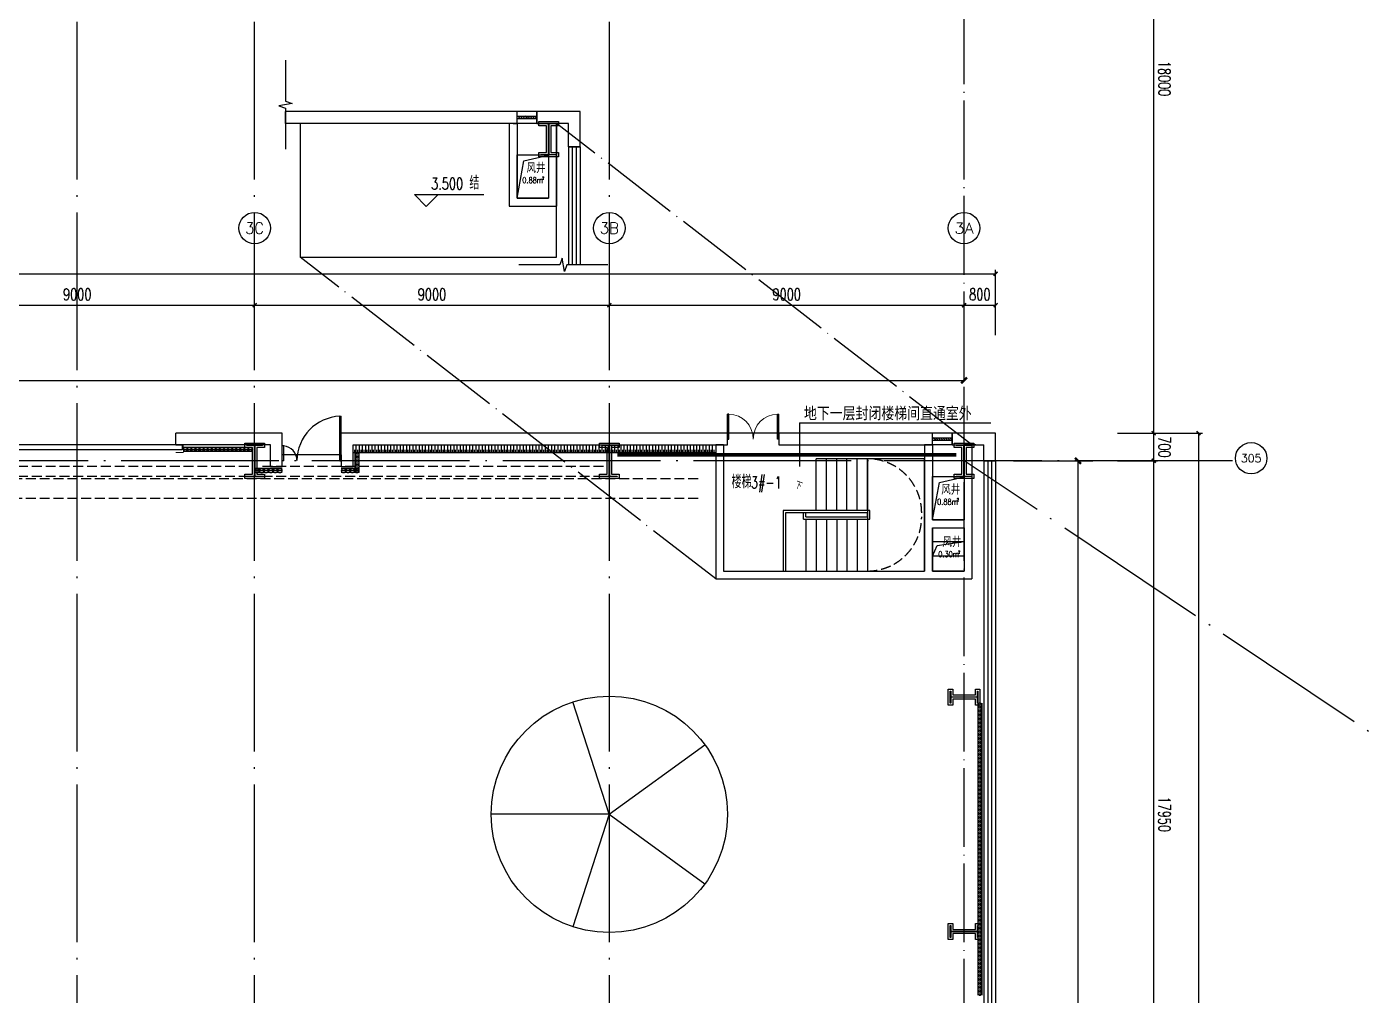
# Model space of a CAD drawing. Extents: x -555607 to 460190, y 498714 to 1664455.
# Drawn here: x -152634 to -118651, y 607152 to 631736 of the extents above; entities that cross this region are included whole.
import ezdxf
from ezdxf.enums import TextEntityAlignment as Align

# ---------------------------------------------------------------- set-up
doc = ezdxf.new("R2010")
doc.units = 0
doc.header["$LTSCALE"] = 1000
doc.header["$MEASUREMENT"] = 0
for name, pattern in [('10平面$0$DASH', [0.35, 0.25, -0.1]), ('CENTER', [2, 1.25, -0.25, 0.25, -0.25]), ('DASH', [0.35, 0.25, -0.1]), ('DOTE', [2.42, 2, -0.2, 0.02, -0.2])]:
    doc.linetypes.add(name, pattern=pattern)
doc.layers.get('Defpoints').update_dxf_attribs({"color": 210})
for name, color, linetype in [('10平面$0$WINDOW', 8, 'Continuous'), ('99平面图例外参$0$A-HATCH-2', 251, 'Continuous'), ('A-AXIS-D', 1, 'Continuous'), ('A-AXIS-DOTE', 14, 'DOTE'), ('A-AXIS-SYMB', 3, 'Continuous'), ('A-HATCH-2', 251, 'Continuous'), ('A-HRAIL', 250, 'Continuous'), ('A-LIN-V', 9, 'Continuous'), ('A-SFCE', 30, 'Continuous'), ('A-STAIR', 150, 'Continuous'), ('A-TEXT', 61, 'Continuous'), ('A-WINDOW', 8, 'Continuous'), ('A-防火门窗', 8, 'Continuous'), ('AS-COLN', 6, 'Continuous'), ('AS-WALL', 40, 'Continuous'), ('AS-结构边线层', 200, 'Continuous'), ('CURTWALL', 4, 'Continuous'), ('TH_DIM', 3, 'Continuous'), ('建-标高', 3, 'Continuous'), ('建-窗', 8, 'Continuous'), ('建-箭头', 3, 'Continuous'), ('暖通', 7, 'Continuous')]:
    doc.layers.add(name, color=color, linetype=linetype)
doc.layers.add('柱间支撑', color=6, linetype='CENTER', lineweight=0)
doc.styles.add('-黑体', font='simhei.ttf', dxfattribs={"width": 0.8})
doc.styles.add('_TCH_AXIS', font='COMPLEX', dxfattribs={"bigfont": 'GBCBIG'})
doc.styles.add('_TCH_DIM_T3', font='SIMPLEX', dxfattribs={"width": 0.705882, "bigfont": 'GBCBIG'})
doc.styles.add('A-AREA', font='SIMPLEX', dxfattribs={"bigfont": 'GBCBIG'})
doc.styles.add('A-DIM_T3', font='SIMPLEX', dxfattribs={"width": 0.705882, "bigfont": 'GBCBIG'})
doc.styles.add('A-STANDARD', font='SIMPLEX', dxfattribs={"bigfont": 'GBCBIG'})
doc.styles.add('图框宋体', font='', dxfattribs={"width": 0.75})
doc.styles.get('图框宋体').set_extended_font_data('SimSun')
doc.dimstyles.new('_TCH_ARCH&&100', dxfattribs={"dimtxt": 297.5, "dimasz": 100, "dimexe": 100, "dimexo": 100, "dimgap": 126.25, "dimtad": 1, "dimdec": 0, "dimzin": 0, "dimdsep": 46, "dimtxsty": '_TCH_DIM_T3', "dimblk": 'ARCHTICK', "dimcen": 0.09, "dimclrt": 7, "dimazin": 2, "dimtfac": 1, "dimtdec": 0, "dimtix": 1, "dimtmove": 2, "dimatfit": 3, "dimfxl": 100, "dimtolj": 1, "dimtzin": 0, "dimarcsym": 0})
doc.dimstyles.new('_TCH_ARCH&&150', dxfattribs={"dimtxt": 446.25, "dimasz": 150, "dimexe": 375, "dimexo": 450, "dimgap": 150, "dimtad": 1, "dimdec": 0, "dimzin": 0, "dimdsep": 46, "dimtxsty": '_TCH_DIM_T3', "dimblk": 'ARCHTICK', "dimcen": 0.09, "dimclrt": 7, "dimazin": 2, "dimtfac": 1, "dimtdec": 0, "dimtix": 1, "dimtmove": 2, "dimatfit": 3, "dimfxl": 1, "dimtolj": 1, "dimtzin": 0, "dimarcsym": 0})
doc.dimstyles.new('A-DIM&&100', dxfattribs={"dimtxt": 297.5, "dimasz": 100, "dimexe": 100, "dimexo": 100, "dimgap": 126.25, "dimtad": 1, "dimdec": 0, "dimzin": 0, "dimdsep": 46, "dimtxsty": 'A-DIM_T3', "dimblk": 'ARCHTICK', "dimcen": 0.09, "dimclrt": 7, "dimazin": 2, "dimtfac": 1, "dimtdec": 0, "dimtix": 1, "dimtmove": 2, "dimatfit": 3, "dimfxl": 1, "dimtolj": 1, "dimtzin": 0, "dimarcsym": 0})

# ---------------------------------------------------------------- blocks, each defined once
blk = doc.blocks.new('w4324324')
at = {"layer": 'A-HATCH-2', "color": 250}
for q in [(-1694760, 686605), (-1697614, 684532), (-1691907, 684532), (-1696524, 681178), (-1692997, 681178)]:
    blk.add_line((-1694760, 683605), q, dxfattribs=at)
blk.add_circle((-1694760, 683605), 3000, dxfattribs=at)
blk = doc.blocks.new('342343')
at = {"layer": 'A-LIN-V'}
blk.add_blockref('w4324324', (1084560, -62444), dxfattribs=at)
blk = doc.blocks.new('w42343243')
at = {"layer": 'A-HATCH-2'}
blk.add_lwpolyline([(-165104, 621070), (-164604, 621070), (-164604, 620958), (-164800, 620958), (-164800, 620282), (-164604, 620282), (-164604, 620170), (-165104, 620170), (-165104, 620282), (-164908, 620282), (-164908, 620958), (-165104, 620958)], close=True, dxfattribs=at)
at = {"layer": 'AS-COLN', "color": 3}
blk.add_lwpolyline([(-165054, 621020), (-164654, 621020), (-164654, 621008), (-164850, 621008), (-164850, 620232), (-164654, 620232), (-164654, 620220), (-165054, 620220), (-165054, 620232), (-164858, 620232), (-164858, 621008), (-165054, 621008)], close=True, dxfattribs=at)
blk = doc.blocks.new('23124232432')
at = {"layer": '柱间支撑', "color": 250, "const_width": 100}
blk.add_lwpolyline([(-129054, 620870), (-137654, 620870)], dxfattribs=at)
blk = doc.blocks.new('324324')
at = {"layer": 'A-STAIR', "color": 8}
for p, q in [((-28320, -15058), (-28320, -13743)), ((-28060, -15058), (-28060, -13743)), ((-27800, -15058), (-27800, -13743)), ((-27540, -15058), (-27540, -13743)), ((-27280, -15058), (-27280, -13743)), ((-27020, -15058), (-27020, -13743)), ((-25570, -13743), (-27020, -13743)), ((-27020, -13743), (-27020, -16593)), ((-25570, -16593), (-25570, -13743)), ((-26960, -15058), (-29160, -15058)), ((-29160, -15058), (-29160, -16593)), ((-27020, -15118), (-29100, -15118)), ((-29100, -15118), (-29100, -16593)), ((-28640, -15278), (-28640, -15118)), ((-28640, -15278), (-26960, -15278)), ((-27020, -15118), (-28580, -15118)), ((-28580, -15218), (-28580, -15118)), ((-28580, -15218), (-27020, -15218)), ((-28580, -15218), (-27020, -15218)), ((-28580, -15278), (-28580, -16593)), ((-28320, -15278), (-28320, -16593)), ((-28060, -15278), (-28060, -16593)), ((-27800, -15278), (-27800, -16593)), ((-27540, -15278), (-27540, -16593)), ((-27280, -15278), (-27280, -16593)), ((-27020, -15218), (-27020, -15118)), ((-27020, -15278), (-27020, -16593)), ((-26960, -15278), (-26960, -15058)), ((-27020, -16593), (-25570, -16593))]:
    blk.add_line(p, q, dxfattribs=at)
at = {"layer": 'A-WINDOW', "color": 8, "linetype": 'DASH'}
for points in [[(-27020, -13743, -0.414214), (-25645, -15118)], [(-27020, -16593, 0.414214), (-25645, -15218)]]:
    blk.add_lwpolyline(points, format="xyb", dxfattribs=at)
blk = doc.blocks.new('nt66')
at = {"layer": 'A-HATCH-2'}
blk.add_lwpolyline([(-195840, 766870), (-195440, 766870), (-195440, 766758), (-195586, 766758), (-195586, 766182), (-195440, 766182), (-195440, 766070), (-195840, 766070), (-195840, 766182), (-195694, 766182), (-195694, 766758), (-195840, 766758)], close=True, dxfattribs=at)
at = {"layer": 'AS-COLN'}
blk.add_lwpolyline([(-195790, 766820), (-195490, 766820), (-195490, 766808), (-195636, 766808), (-195636, 766132), (-195490, 766132), (-195490, 766120), (-195790, 766120), (-195790, 766132), (-195644, 766132), (-195644, 766808), (-195790, 766808)], close=True, dxfattribs=at)
blk = doc.blocks.new('_ArchTick')
at = {"color": 0, "linetype": 'ByBlock', "const_width": 0.4}
blk.add_lwpolyline([(-0.5, -0.5), (0.5, 0.5)], dxfattribs=at)
blk = doc.blocks.new('*D104')
at = {"layer": 'A-AXIS-D', "color": 0, "lineweight": -2, "transparency": 16777216}
for p, q in [((-313754, 624010), (-313754, 625568)), ((-313754, 625468), (-128054, 625468)), ((-128054, 624010), (-128054, 625568))]:
    blk.add_line(p, q, dxfattribs=at)
at = {"layer": 'Defpoints', "color": 0, "transparency": 16777216}
for p in [(-128054, 625468), (-313754, 623910), (-128054, 623910)]:
    blk.add_point(p, dxfattribs=at)
at = {"layer": 'A-AXIS-D', "color": 0, "lineweight": -2, "transparency": 16777216, "xscale": 100, "yscale": 100, "zscale": 100, "rotation": 180}
blk.add_blockref('_ArchTick', (-313754, 625468), dxfattribs=at)
at = {"layer": 'A-AXIS-D', "color": 0, "lineweight": -2, "transparency": 16777216, "xscale": 100, "yscale": 100, "zscale": 100}
blk.add_blockref('_ArchTick', (-128054, 625468), dxfattribs=at)
at = {"layer": 'A-AXIS-D', "color": 7, "transparency": 16777216, "insert": (-220904, 625743), "char_height": 297.5, "attachment_point": 5, "style": '_TCH_DIM_T3'}
blk.add_mtext('\\A1;185700', dxfattribs=at)
blk = doc.blocks.new('*D124')
at = {"layer": 'A-AXIS-D', "color": 0, "lineweight": -2, "transparency": 16777216}
for p, q in [((-155854, 623910), (-155854, 624768)), ((-155854, 624668), (-146854, 624668)), ((-146854, 623910), (-146854, 624768))]:
    blk.add_line(p, q, dxfattribs=at)
at = {"layer": 'Defpoints', "color": 0, "transparency": 16777216}
for p in [(-146854, 624668), (-155854, 623810), (-146854, 623810)]:
    blk.add_point(p, dxfattribs=at)
at = {"layer": 'A-AXIS-D', "color": 0, "lineweight": -2, "transparency": 16777216, "xscale": 100, "yscale": 100, "zscale": 100, "rotation": 180}
blk.add_blockref('_ArchTick', (-155854, 624668), dxfattribs=at)
at = {"layer": 'A-AXIS-D', "color": 0, "lineweight": -2, "transparency": 16777216, "xscale": 100, "yscale": 100, "zscale": 100}
blk.add_blockref('_ArchTick', (-146854, 624668), dxfattribs=at)
at = {"layer": 'A-AXIS-D', "color": 7, "transparency": 16777216, "insert": (-151354, 624943), "char_height": 297.5, "attachment_point": 5, "style": '_TCH_DIM_T3'}
blk.add_mtext('\\A1;9000', dxfattribs=at)
blk = doc.blocks.new('*D125')
at = {"layer": 'A-AXIS-D', "color": 0, "lineweight": -2, "transparency": 16777216}
for p, q in [((-146854, 623910), (-146854, 624768)), ((-146854, 624668), (-137854, 624668)), ((-137854, 623910), (-137854, 624768))]:
    blk.add_line(p, q, dxfattribs=at)
at = {"layer": 'Defpoints', "color": 0, "transparency": 16777216}
for p in [(-137854, 624668), (-146854, 623810), (-137854, 623810)]:
    blk.add_point(p, dxfattribs=at)
at = {"layer": 'A-AXIS-D', "color": 0, "lineweight": -2, "transparency": 16777216, "xscale": 100, "yscale": 100, "zscale": 100, "rotation": 180}
blk.add_blockref('_ArchTick', (-146854, 624668), dxfattribs=at)
at = {"layer": 'A-AXIS-D', "color": 0, "lineweight": -2, "transparency": 16777216, "xscale": 100, "yscale": 100, "zscale": 100}
blk.add_blockref('_ArchTick', (-137854, 624668), dxfattribs=at)
at = {"layer": 'A-AXIS-D', "color": 7, "transparency": 16777216, "insert": (-142354, 624943), "char_height": 297.5, "attachment_point": 5, "style": '_TCH_DIM_T3'}
blk.add_mtext('\\A1;9000', dxfattribs=at)
blk = doc.blocks.new('*D126')
at = {"layer": 'A-AXIS-D', "color": 0, "lineweight": -2, "transparency": 16777216}
for p, q in [((-137854, 623910), (-137854, 624768)), ((-137854, 624668), (-128854, 624668)), ((-128854, 623910), (-128854, 624768))]:
    blk.add_line(p, q, dxfattribs=at)
at = {"layer": 'Defpoints', "color": 0, "transparency": 16777216}
for p in [(-128854, 624668), (-137854, 623810), (-128854, 623810)]:
    blk.add_point(p, dxfattribs=at)
at = {"layer": 'A-AXIS-D', "color": 0, "lineweight": -2, "transparency": 16777216, "xscale": 100, "yscale": 100, "zscale": 100, "rotation": 180}
blk.add_blockref('_ArchTick', (-137854, 624668), dxfattribs=at)
at = {"layer": 'A-AXIS-D', "color": 0, "lineweight": -2, "transparency": 16777216, "xscale": 100, "yscale": 100, "zscale": 100}
blk.add_blockref('_ArchTick', (-128854, 624668), dxfattribs=at)
at = {"layer": 'A-AXIS-D', "color": 7, "transparency": 16777216, "insert": (-133354, 624943), "char_height": 297.5, "attachment_point": 5, "style": '_TCH_DIM_T3'}
blk.add_mtext('\\A1;9000', dxfattribs=at)
blk = doc.blocks.new('*D127')
at = {"layer": 'A-AXIS-D', "color": 0, "lineweight": -2, "transparency": 16777216}
for p, q in [((-128854, 623910), (-128854, 624768)), ((-128854, 624668), (-128054, 624668)), ((-128054, 623910), (-128054, 624768))]:
    blk.add_line(p, q, dxfattribs=at)
at = {"layer": 'Defpoints', "color": 0, "transparency": 16777216}
for p in [(-128054, 624668), (-128854, 623810), (-128054, 623810)]:
    blk.add_point(p, dxfattribs=at)
at = {"layer": 'A-AXIS-D', "color": 0, "lineweight": -2, "transparency": 16777216, "xscale": 100, "yscale": 100, "zscale": 100, "rotation": 180}
blk.add_blockref('_ArchTick', (-128854, 624668), dxfattribs=at)
at = {"layer": 'A-AXIS-D', "color": 0, "lineweight": -2, "transparency": 16777216, "xscale": 100, "yscale": 100, "zscale": 100}
blk.add_blockref('_ArchTick', (-128054, 624668), dxfattribs=at)
at = {"layer": 'A-AXIS-D', "color": 7, "transparency": 16777216, "insert": (-128454, 624943), "char_height": 297.5, "attachment_point": 5, "style": '_TCH_DIM_T3'}
blk.add_mtext('\\A1;800', dxfattribs=at)
blk = doc.blocks.new('*D131')
at = {"layer": 'A-AXIS-D', "color": 0, "lineweight": -2, "transparency": 16777216}
for p, q in [((-124700, 621420), (-122805, 621420)), ((-122905, 621420), (-122905, 548220)), ((-124700, 548220), (-122805, 548220))]:
    blk.add_line(p, q, dxfattribs=at)
at = {"layer": 'Defpoints', "color": 0, "transparency": 16777216}
for p in [(-124800, 621420), (-124800, 548220), (-122905, 548220)]:
    blk.add_point(p, dxfattribs=at)
at = {"layer": 'A-AXIS-D', "color": 0, "lineweight": -2, "transparency": 16777216, "xscale": 100, "yscale": 100, "zscale": 100}
for p, rotation in [((-122905, 621420), 90), ((-122905, 548220), 270)]:
    blk.add_blockref('_ArchTick', p, dxfattribs=dict(at, rotation=rotation))
at = {"layer": 'A-AXIS-D', "color": 7, "transparency": 16777216, "insert": (-122630, 584820), "char_height": 297.5, "attachment_point": 5, "rotation": 270, "style": '_TCH_DIM_T3'}
blk.add_mtext('\\A1;73200', dxfattribs=at)
blk = doc.blocks.new('*D222')
at = {"layer": 'A-AXIS-D', "color": 0, "lineweight": -2, "transparency": 16777216}
for p, q in [((-124960, 639420), (-123944, 639420)), ((-124044, 639420), (-124044, 621420)), ((-124960, 621420), (-123944, 621420))]:
    blk.add_line(p, q, dxfattribs=at)
at = {"layer": 'Defpoints', "color": 0, "transparency": 16777216}
for p in [(-125060, 639420), (-125060, 621420), (-124044, 621420)]:
    blk.add_point(p, dxfattribs=at)
at = {"layer": 'A-AXIS-D', "color": 0, "lineweight": -2, "transparency": 16777216, "xscale": 100, "yscale": 100, "zscale": 100}
for p, rotation in [((-124044, 639420), 90), ((-124044, 621420), 270)]:
    blk.add_blockref('_ArchTick', p, dxfattribs=dict(at, rotation=rotation))
at = {"layer": 'A-AXIS-D', "color": 7, "transparency": 16777216, "insert": (-123769, 630420), "char_height": 297.5, "attachment_point": 5, "rotation": 270, "style": 'A-DIM_T3'}
blk.add_mtext('\\A1;18000', dxfattribs=at)
blk = doc.blocks.new('*D223')
at = {"layer": 'A-AXIS-D', "color": 0, "lineweight": -2, "transparency": 16777216}
for p, q in [((-124960, 621420), (-123944, 621420)), ((-124044, 621420), (-124044, 620720)), ((-124960, 620720), (-123944, 620720))]:
    blk.add_line(p, q, dxfattribs=at)
at = {"layer": 'Defpoints', "color": 0, "transparency": 16777216}
for p in [(-125060, 621420), (-125060, 620720), (-124044, 620720)]:
    blk.add_point(p, dxfattribs=at)
at = {"layer": 'A-AXIS-D', "color": 0, "lineweight": -2, "transparency": 16777216, "xscale": 100, "yscale": 100, "zscale": 100}
for p, rotation in [((-124044, 621420), 90), ((-124044, 620720), 270)]:
    blk.add_blockref('_ArchTick', p, dxfattribs=dict(at, rotation=rotation))
at = {"layer": 'A-AXIS-D', "color": 7, "transparency": 16777216, "insert": (-123769, 621070), "char_height": 297.5, "attachment_point": 5, "rotation": 270, "style": 'A-DIM_T3'}
blk.add_mtext('\\A1;700', dxfattribs=at)
blk = doc.blocks.new('*D224')
at = {"layer": 'A-AXIS-D', "color": 0, "lineweight": -2, "transparency": 16777216}
for p, q in [((-124960, 620720), (-123944, 620720)), ((-124044, 620720), (-124044, 602770)), ((-124960, 602770), (-123944, 602770))]:
    blk.add_line(p, q, dxfattribs=at)
at = {"layer": 'Defpoints', "color": 0, "transparency": 16777216}
for p in [(-125060, 620720), (-125060, 602770), (-124044, 602770)]:
    blk.add_point(p, dxfattribs=at)
at = {"layer": 'A-AXIS-D', "color": 0, "lineweight": -2, "transparency": 16777216, "xscale": 100, "yscale": 100, "zscale": 100}
for p, rotation in [((-124044, 620720), 90), ((-124044, 602770), 270)]:
    blk.add_blockref('_ArchTick', p, dxfattribs=dict(at, rotation=rotation))
at = {"layer": 'A-AXIS-D', "color": 7, "transparency": 16777216, "insert": (-123769, 611745), "char_height": 297.5, "attachment_point": 5, "rotation": 270, "style": 'A-DIM_T3'}
blk.add_mtext('\\A1;17950', dxfattribs=at)
blk = doc.blocks.new('$DorLib2D$00000002')
for p, q in [((-0.5, 0), (-0.5, 0.4875)), ((-0.475, 0.4875), (-0.5, 0.4875)), ((-0.475, 0), (-0.475, 0.4875)), ((0.475, 0), (0.475, 0.4875)), ((0.475, 0.4875), (0.5, 0.4875)), ((0.5, 0), (0.5, 0.4875)), ((-0.5, 0), (-0.475, 0)), ((0.5, 0), (0.475, 0))]:
    blk.add_line(p, q)
at = {"lineweight": 13}
for centre, start, end in [((-0.4875, 0), 0, 88.53072), ((0.4875, 0), 91.46928, 180)]:
    blk.add_arc(centre, 0.4875, start, end, dxfattribs=at)
blk = doc.blocks.new('*U52')
at = {"color": 0}
for p, q in [((-250, 150), (250, 150)), ((250, 30), (-250, 30)), ((-250, -30), (-190, 30)), ((-190, -30), (-130, 30)), ((-130, -30), (-70, 30)), ((-70, -30), (-10, 30)), ((-10, -30), (50, 30)), ((50, -30), (110, 30)), ((110, -30), (170, 30)), ((170, -30), (230, 30)), ((250, -30), (-250, -30)), ((-250, -150), (250, -150))]:
    blk.add_line(p, q, dxfattribs=at)
for points in [[(-250, -150), (-250, 150)], [(250, -150), (250, 150)]]:
    blk.add_lwpolyline(points, dxfattribs=at)
blk = doc.blocks.new('*U51')
at = {"color": 0, "xscale": 0.001999999996058992, "yscale": 0.003333333333333334, "zscale": 0.001999999996058992}
blk.add_blockref('*U52', (0, 0), dxfattribs=at)
blk = doc.blocks.new('10平面$0$$DorLib2D$00000126')
at = {"color": 0, "linetype": 'Continuous'}
for p, q in [((-0.532, 0.5), (-0.532, 0.9)), ((0.532, 0.9), (0.532, 0.5))]:
    blk.add_line(p, q, dxfattribs=at)
at = {"color": 0, "linetype": '10平面$0$DASH'}
for p, q in [((-0.532, 0.9), (0.532, 0.9)), ((-0.532, 0.5), (0.532, 0.5))]:
    blk.add_line(p, q, dxfattribs=at)
blk = doc.blocks.new('DOOR2DLIB$SYSLIB$00000123')
at = {"color": 0}
for p, q in [((0.475, -0.001), (0.475, 0.752)), ((0.475, 0.752), (0.5, 0.752)), ((0.5, -0.001), (0.5, 0.752)), ((-0.5, 0), (-0.5, 0.252)), ((-0.475, 0.252), (-0.5, 0.252)), ((-0.475, 0), (-0.475, 0.252)), ((-0.475, 0), (-0.5, 0)), ((0.475, -0.001), (0.5, -0.001))]:
    blk.add_line(p, q, dxfattribs=at)
for centre, radius, start, end in [((0.505, -0.002), 0.755, 92.2493, 179.7238), ((-0.501, 0.003), 0.251, 359.7899, 84.0974)]:
    blk.add_arc(centre, radius, start, end, dxfattribs=at)
blk = doc.blocks.new('3333')
at = {"layer": 'A-SFCE', "color": 250, "const_width": 20}
blk.add_lwpolyline([(-227064, 766320), (-227064, 766510), (-227244, 766510), (-227244, 766320)], dxfattribs=at)
blk = doc.blocks.new('99平面图例外参$0$$LinePat$圆环')
for points in [[(0, 150), (300, 150)], [(0, 0), (300, 0)], [(0, -150), (300, -150)]]:
    blk.add_lwpolyline(points)
at = {"color": 0}
blk.add_circle((150, 0), 150, dxfattribs=at)
blk = doc.blocks.new('99平面图例外参$0$$LinePat$填挖边坡')
at = {"color": 0}
for p, q in [((0, 0), (0, -1500)), ((300, 0), (300, -600))]:
    blk.add_line(p, q, dxfattribs=at)
at = {"layer": 'Defpoints', "color": 0}
blk.add_point((600, 0), dxfattribs=at)
blk = doc.blocks.new('*D618')
at = {"layer": 'Defpoints', "color": 0, "transparency": 16777216}
for p in [(-128054, 620720), (-125963, 620720), (-128054, 548920)]:
    blk.add_point(p, dxfattribs=at)
at = {"layer": 'TH_DIM', "color": 0, "lineweight": -2, "transparency": 16777216}
for p, q in [((-127604, 620720), (-125588, 620720)), ((-125963, 548920), (-125963, 620720)), ((-127604, 548920), (-125588, 548920))]:
    blk.add_line(p, q, dxfattribs=at)
at = {"layer": 'TH_DIM', "color": 0, "lineweight": -2, "transparency": 16777216, "xscale": 150, "yscale": 150, "zscale": 150}
for p, rotation in [((-125963, 620720), 90), ((-125963, 548920), 270)]:
    blk.add_blockref('_ArchTick', p, dxfattribs=dict(at, rotation=rotation))
at = {"layer": 'TH_DIM', "color": 7, "transparency": 16777216, "insert": (-126410, 584820), "char_height": 446.25, "attachment_point": 5, "rotation": 90, "style": '图框宋体'}
blk.add_mtext('\\A1;本侧301轴至305轴储烟仓以下开窗(门)面积共计:24平方', dxfattribs=at)
blk = doc.blocks.new('*D617')
at = {"layer": 'Defpoints', "color": 0, "transparency": 16777216}
for p in [(-128854, 622757), (-294854, 622280), (-128854, 622280)]:
    blk.add_point(p, dxfattribs=at)
at = {"layer": 'TH_DIM', "color": 0, "lineweight": -2, "transparency": 16777216}
for p, q in [((-294854, 622730), (-294854, 623132)), ((-128854, 622730), (-128854, 623132)), ((-294854, 622757), (-128854, 622757))]:
    blk.add_line(p, q, dxfattribs=at)
at = {"layer": 'TH_DIM', "color": 0, "lineweight": -2, "transparency": 16777216, "xscale": 150, "yscale": 150, "zscale": 150, "rotation": 180}
blk.add_blockref('_ArchTick', (-294854, 622757), dxfattribs=at)
at = {"layer": 'TH_DIM', "color": 0, "lineweight": -2, "transparency": 16777216, "xscale": 150, "yscale": 150, "zscale": 150}
blk.add_blockref('_ArchTick', (-128854, 622757), dxfattribs=at)
at = {"layer": 'TH_DIM', "color": 7, "transparency": 16777216, "insert": (-211854, 623205), "char_height": 446.25, "attachment_point": 5, "style": '图框宋体'}
blk.add_mtext('\\A1;本侧3V轴至3A轴储烟仓以下开窗(门)面积共计:40.76平方', dxfattribs=at)

msp = doc.modelspace()

# ---------------------------------------------------------------- linework, layer by layer
at = {"layer": '10平面$0$WINDOW'}
for p, q in [((-133554.2, 621419.9), (-134854.2, 621419.9)), ((-144654.2, 620869.9), (-146154.2, 620869.9))]:
    msp.add_line(p, q, dxfattribs=at)
at = {"layer": 'A-AXIS-D'}
for centre in [(-146854.2, 626624), (-137854.2, 626624), (-128854.2, 626624), (-121570.4, 620784.3)]:
    msp.add_circle(centre, 400, dxfattribs=at)
at = {"layer": 'A-AXIS-DOTE', "color": 250}
for p, q in [((-128854.2, 540740), (-128854.2, 841482.3)), ((-128654.2, 621120), (-139194.2, 629284.2)), ((-135154.2, 617720), (-145694.2, 625884.2))]:
    msp.add_line(p, q, dxfattribs=at)
at = {"layer": 'A-AXIS-DOTE', "color": 250, "ltscale": 2}
for p, q in [((-151354.2, 540740), (-151354.2, 637259.3)), ((-146854.2, 540740), (-146854.2, 637259.3)), ((-137854.2, 540740), (-137854.2, 637259.3)), ((-122040, 620720), (-318010, 620720)), ((-98854.2, 600620), (-128850.2, 620720))]:
    msp.add_line(p, q, dxfattribs=at)
at = {"layer": 'A-AXIS-SYMB'}
for points in [[(-146070, 630890), (-146070, 629850), (-145902, 629788.9), (-146238, 629729.6), (-146070, 629670), (-146070, 628630)], [(-137890, 625694.2), (-138930, 625694.2), (-138991.1, 625526.2), (-139050.4, 625862.2), (-139110, 625694.2), (-140150, 625694.2)]]:
    msp.add_lwpolyline(points, dxfattribs=at)
at = {"layer": 'A-HATCH-2', "color": 250, "linetype": 'DASH'}
for p, q in [((-294754.2, 620270), (-135554.2, 620270)), ((-294754.2, 619770), (-135554.2, 619770))]:
    msp.add_line(p, q, dxfattribs=at)
at = {"layer": 'A-LIN-V', "color": 250}
msp.add_line((-135154.2, 620919.9), (-144354.2, 620919.9), dxfattribs=at)
at = {"layer": 'A-SFCE', "color": 250, "linetype": 'DASH'}
for p, q in [((-147004.2, 620570), (-164704.2, 620570)), ((-138004.2, 620570), (-146704.2, 620570)), ((-147004.2, 620320), (-164704.2, 620320)), ((-138004.2, 620320), (-146704.2, 620320))]:
    msp.add_line(p, q, dxfattribs=at)
at = {"layer": 'A-SFCE', "color": 250}
msp.add_lwpolyline([(-145694.2, 625884.2), (-139194.2, 625884.2), (-139194.2, 629284.2), (-145694.2, 629284.2)], close=True, dxfattribs=at)
at = {"layer": 'A-STAIR', "color": 8}
msp.add_line((-131304.2, 620770), (-132604.2, 620770), dxfattribs=at)
at = {"layer": 'AS-WALL'}
for p, q in [((-140294.2, 629584.2), (-146070, 629584.2)), ((-146070, 629284.2), (-146070, 629584.2)), ((-140194.2, 629584.2), (-140294.2, 629584.2)), ((-140194.2, 629284.2), (-140194.2, 629584.2)), ((-139294.2, 629584.2), (-139694.2, 629584.2)), ((-139694.2, 629584.2), (-139694.2, 629284.2)), ((-138594.2, 629584.2), (-139294.2, 629584.2)), ((-138594.2, 628684.2), (-138594.2, 629584.2)), ((-140294.2, 629284.2), (-146070, 629284.2)), ((-140394.2, 629284.2), (-140394.2, 627184.2)), ((-140294.2, 629284.2), (-140194.2, 629284.2)), ((-140194.2, 629284.2), (-140194.2, 627384.2)), ((-139694.2, 629284.2), (-139294.2, 629284.2)), ((-139394.2, 629284.2), (-139394.2, 627384.2)), ((-138894.2, 629284.2), (-139294.2, 629284.2)), ((-139194.2, 629284.2), (-139194.2, 627184.2)), ((-138894.2, 628684.2), (-138894.2, 629284.2)), ((-138894.2, 628684.2), (-138594.2, 628684.2)), ((-140194.2, 627384.2), (-139394.2, 627384.2)), ((-140394.2, 627184.2), (-139194.2, 627184.2)), ((-146154.2, 621419.9), (-148854.2, 621419.9)), ((-148854.2, 621119.9), (-148854.2, 621419.9)), ((-146154.2, 620869.9), (-146154.2, 621419.9)), ((-134854.2, 621419.9), (-144654.2, 621419.9)), ((-144654.2, 620869.9), (-144654.2, 621419.9)), ((-134854.2, 621119.9), (-134854.2, 621419.9)), ((-129654.2, 621419.9), (-133554.2, 621419.9)), ((-133554.2, 621419.9), (-133554.2, 621119.9)), ((-129654.2, 621119.9), (-129654.2, 621419.9)), ((-128054.2, 621419.9), (-129154.2, 621419.9)), ((-129154.2, 621419.9), (-129154.2, 621119.9)), ((-128054.2, 620720), (-128054.2, 621419.9)), ((-146454.2, 621119.9), (-148854.2, 621119.9)), ((-146454.2, 620569.9), (-146454.2, 621119.9)), ((-146154.2, 620569.9), (-146154.2, 620869.9)), ((-144654.2, 620869.9), (-144654.2, 620569.9)), ((-144354.2, 621119.9), (-134854.2, 621119.9)), ((-144354.2, 620569.9), (-144354.2, 621119.9)), ((-135154.2, 621120), (-135154.2, 617720)), ((-134954.2, 621120), (-135154.2, 621120)), ((-134954.2, 621120), (-134954.2, 617920)), ((-133554.2, 621119.9), (-129654.2, 621119.9)), ((-129854.2, 621120), (-129854.2, 619120)), ((-129654.2, 621120), (-129854.2, 621120)), ((-129654.2, 621120), (-129654.2, 619220)), ((-129154.2, 621119.9), (-128354.2, 621119.9)), ((-128854.2, 621120), (-128854.2, 619220)), ((-128654.2, 621120), (-128854.2, 621120)), ((-128754.2, 621119.9), (-128754.2, 621119.9)), ((-128554.2, 621119.9), (-128754.2, 621119.9)), ((-128554.2, 621119.9), (-128754.2, 621119.9)), ((-128654.2, 621120), (-128654.2, 619120)), ((-128554.2, 621119.9), (-128554.2, 621119.9)), ((-128354.2, 620720), (-128354.2, 621119.9)), ((-146454.2, 620569.9), (-146154.2, 620569.9)), ((-144654.2, 620569.9), (-144354.2, 620569.9)), ((-128354.2, 620720), (-128054.2, 620720)), ((-129654.2, 619220), (-128854.2, 619220)), ((-129854.2, 619120), (-129854.2, 617920)), ((-129654.2, 619020), (-128854.2, 619020)), ((-129654.2, 619020), (-129654.2, 617920)), ((-128854.2, 619020), (-128854.2, 617920)), ((-128654.2, 619120), (-128654.2, 617720)), ((-134954.2, 617920), (-129854.2, 617920)), ((-129654.2, 617920), (-128854.2, 617920)), ((-135154.2, 617720), (-129754.2, 617720)), ((-129754.2, 617720), (-128654.2, 617720))]:
    msp.add_line(p, q, dxfattribs=at)
at = {"layer": 'AS-结构边线层', "ltscale": 100}
for points in [[(-140194.2, 628484.2), (-139394.2, 628484.2), (-139394.2, 627384.2), (-140194.2, 627384.2)], [(-129654.2, 620320), (-128854.2, 620320), (-128854.2, 619220), (-129654.2, 619220)], [(-129654.2, 619020), (-128854.2, 619020), (-128854.2, 617920), (-129654.2, 617920)], [(-129654.2, 618670), (-128854.2, 618670), (-128854.2, 618300), (-129654.2, 618300)]]:
    msp.add_lwpolyline(points, close=True, dxfattribs=at)
for points in [[(-140194.2, 627384.2), (-140020, 628329.2), (-139394.2, 628479.2)], [(-129654.2, 619220), (-129480, 620165), (-128854.2, 620315)], [(-129654.2, 618300), (-129534.9, 618572.2), (-128854.2, 618670)]]:
    msp.add_lwpolyline(points, dxfattribs=at)
at = {"layer": 'CURTWALL', "color": 8}
for p, q in [((-138894.2, 628684.2), (-138894.2, 625694.2)), ((-138594.2, 628684.2), (-138894.2, 628684.2)), ((-138794.2, 628684.2), (-138794.2, 625694.2)), ((-138694.2, 628684.2), (-138694.2, 625694.2)), ((-138594.2, 628684.2), (-138594.2, 625694.2)), ((-138594.2, 625694.2), (-138894.2, 625694.2)), ((-128354.2, 620720), (-128354.2, 601540)), ((-128054.2, 620720), (-128354.2, 620720)), ((-128254.2, 620720), (-128254.2, 601540)), ((-128154.2, 620720), (-128154.2, 601540)), ((-128054.2, 620720), (-128054.2, 601540))]:
    msp.add_line(p, q, dxfattribs=at)
at = {"layer": '建-标高', "color": 8}
for p, q in [((-142500.6, 627174.2), (-142800.6, 627474.2)), ((-142800.6, 627474.2), (-141040.6, 627474.2)), ((-142500.6, 627174.2), (-142200.6, 627474.2))]:
    msp.add_line(p, q, dxfattribs=at)
at = {"layer": '建-箭头', "color": 8}
msp.add_lwpolyline([(-132994.2, 620082.5, 0, 0, 0), (-130884.7, 620082.5, 0, 0, 0), (-130884.7, 618607.5, 0, 0, 0), (-132584.2, 618607.5, 40, 0, 0), (-132734.2, 618607.5, 0, 0, 0)], format="xyseb", dxfattribs=at)
at = {"layer": '暖通', "color": 7}
for q in [(-128176.3, 621681.7), (-133032.9, 620571.7)]:
    msp.add_line((-133032.9, 621681.7), q, dxfattribs=at)

# ---------------------------------------------------------------- block references
at = {"color": 250, "rotation": 270}
for p in [(-895324, 419079.5), (-895324, 413130)]:
    msp.add_blockref('nt66', p, dxfattribs=at)
at = {"layer": '10平面$0$WINDOW', "zscale": 300}
for name, p, xscale, yscale, rotation in [('$DorLib2D$00000002', (-134204.2, 621269.9), 1300, -1300, 179.9999999936631), ('DOOR2DLIB$SYSLIB$00000123', (-145404.2, 620719.9), -1500, -1500, 179.9999999999555), ('10平面$0$$DorLib2D$00000126', (-151354.2, 621269.9), 5000, 300, 180)]:
    msp.add_blockref(name, p, dxfattribs=dict(at, xscale=xscale, yscale=yscale, rotation=rotation))
at = {"layer": '99平面图例外参$0$A-HATCH-2', "color": 250, "xscale": -0.13333333393269, "yscale": 0.1333333333333333, "zscale": 0.1333333333333333, "rotation": 180}
for p in [(-144354.2, 620919.9), (-144274.2, 620919.9), (-144194.2, 620919.9), (-144114.2, 620919.9), (-144034.2, 620919.9), (-143954.2, 620919.9), (-143874.2, 620919.9), (-143794.2, 620919.9), (-143714.2, 620919.9), (-143634.2, 620919.9), (-143554.2, 620919.9), (-143474.2, 620919.9), (-143394.2, 620919.9), (-143314.2, 620919.9), (-143234.2, 620919.9), (-143154.2, 620919.9), (-143074.2, 620919.9), (-142994.2, 620919.9), (-142914.2, 620919.9), (-142834.2, 620919.9), (-142754.2, 620919.9), (-142674.2, 620919.9), (-142594.2, 620919.9), (-142514.2, 620919.9), (-142434.2, 620919.9), (-142354.2, 620919.9), (-142274.2, 620919.9), (-142194.2, 620919.9), (-142114.2, 620919.9), (-142034.2, 620919.9), (-141954.2, 620919.9), (-141874.2, 620919.9), (-141794.2, 620919.9), (-141714.2, 620919.9), (-141634.2, 620919.9), (-141554.2, 620919.9), (-141474.2, 620919.9), (-141394.2, 620919.9), (-141314.2, 620919.9), (-141234.2, 620919.9), (-141154.2, 620919.9), (-141074.2, 620919.9), (-140994.2, 620919.9), (-140914.2, 620919.9), (-140834.2, 620919.9), (-140754.2, 620919.9), (-140674.2, 620919.9), (-140594.2, 620919.9), (-140514.2, 620919.9), (-140434.2, 620919.9), (-140354.2, 620919.9), (-140274.2, 620919.9), (-140194.2, 620919.9), (-140114.2, 620919.9), (-140034.2, 620919.9), (-139954.2, 620919.9), (-139874.2, 620919.9), (-139794.2, 620919.9), (-139714.2, 620919.9), (-139634.2, 620919.9), (-139554.2, 620919.9), (-139474.2, 620919.9), (-139394.2, 620919.9), (-139314.2, 620919.9), (-139234.2, 620919.9), (-139154.2, 620919.9), (-139074.2, 620919.9), (-138994.2, 620919.9), (-138914.2, 620919.9), (-138834.2, 620919.9), (-138754.2, 620919.9), (-138674.2, 620919.9), (-138594.2, 620919.9), (-138514.2, 620919.9), (-138434.2, 620919.9), (-138354.2, 620919.9), (-138274.2, 620919.9), (-138194.2, 620919.9), (-138114.2, 620919.9), (-138034.2, 620919.9), (-137954.2, 620919.9), (-137874.2, 620919.9), (-137794.2, 620919.9), (-137714.2, 620919.9), (-137634.2, 620919.9), (-137554.2, 620919.9), (-137474.2, 620919.9), (-137394.2, 620919.9), (-137314.2, 620919.9), (-137234.2, 620919.9), (-137154.2, 620919.9), (-137074.2, 620919.9), (-136994.2, 620919.9), (-136914.2, 620919.9), (-136834.2, 620919.9), (-136754.2, 620919.9), (-136674.2, 620919.9), (-136594.2, 620919.9), (-136514.2, 620919.9), (-136434.2, 620919.9), (-136354.2, 620919.9), (-136274.2, 620919.9), (-136194.2, 620919.9), (-136114.2, 620919.9), (-136034.2, 620919.9), (-135954.2, 620919.9), (-135874.2, 620919.9), (-135794.2, 620919.9), (-135714.2, 620919.9), (-135634.2, 620919.9), (-135554.2, 620919.9), (-135474.2, 620919.9), (-135394.2, 620919.9), (-135314.2, 620919.9), (-135234.2, 620919.9)]:
    msp.add_blockref('99平面图例外参$0$$LinePat$填挖边坡', p, dxfattribs=at)
at = {"layer": 'A-HRAIL', "color": 250, "yscale": 0.3333333333111111, "zscale": 0.3333333333111111}
for p, xscale in [((-148665, 621013.9), 0.344473467906519), ((-148561.7, 621013.9), 0.344473467906519), ((-148458.3, 621013.9), 0.344473467906519), ((-148355, 621013.9), 0.344473467906519), ((-148251.6, 621013.9), 0.344473467906519), ((-148148.3, 621013.9), 0.344473467906519), ((-148044.9, 621013.9), 0.344473467906519), ((-147941.6, 621013.9), 0.344473467906519), ((-147838.3, 621013.9), 0.344473467906519), ((-147734.9, 621013.9), 0.344473467906519), ((-147631.6, 621013.9), 0.344473467906519), ((-147528.2, 621013.9), 0.344473467906519), ((-147424.9, 621013.9), 0.344473467906519), ((-147321.6, 621013.9), 0.344473467906519), ((-147218.2, 621013.9), 0.344473467906519), ((-147114.9, 621013.9), 0.344473467906519), ((-147011.5, 621013.9), 0.344473467906519), ((-146734.2, 620469.9), -0.386666643760767), ((-146618.2, 620469.9), -0.386666643760767), ((-146502.2, 620469.9), -0.386666643760767), ((-146386.2, 620469.9), -0.386666643760767), ((-146270.2, 620469.9), -0.386666643760767), ((-146154.2, 620469.9), -0.386666643760767), ((-144541.7, 620469.9), -0.3749999998826196), ((-144429.2, 620469.9), -0.3749999998826196), ((-144316.7, 620469.9), -0.3749999998826196), ((-144204.2, 620469.9), -0.3749999998826196)]:
    msp.add_blockref('99平面图例外参$0$$LinePat$圆环', p, dxfattribs=dict(at, xscale=xscale))
for p, xscale, rotation in [((-144254.2, 620819.9), -0.3333333088954032, 270), ((-144254.2, 620719.9), -0.3333333088954032, 270), ((-144254.2, 620619.9), -0.3333333088954032, 270), ((-144254.2, 620519.9), -0.3333333088954032, 270), ((-144254.2, 620419.9), -0.3333333088954032, 270), ((-128454.2, 614569.5), -0.3341019207332072, 90), ((-128454.2, 614469.3), -0.3341019207332072, 90), ((-128454.2, 614369.1), -0.3341019207332072, 90), ((-128454.2, 614268.8), -0.3341019207332072, 90), ((-128454.2, 614168.6), -0.3341019207332072, 90), ((-128454.2, 614068.4), -0.3341019207332072, 90), ((-128454.2, 613968.1), -0.3341019207332072, 90), ((-128454.2, 613867.9), -0.3341019207332072, 90), ((-128454.2, 613767.7), -0.3341019207332072, 90), ((-128454.2, 613667.4), -0.3341019207332072, 90), ((-128454.2, 613567.2), -0.3341019207332072, 90), ((-128454.2, 613467), -0.3341019207332072, 90), ((-128454.2, 613366.7), -0.3341019207332072, 90), ((-128454.2, 613266.5), -0.3341019207332072, 90), ((-128454.2, 613166.3), -0.3341019207332072, 90), ((-128454.2, 613066.1), -0.3341019207332072, 90), ((-128454.2, 612965.8), -0.3341019207332072, 90), ((-128454.2, 612865.6), -0.3341019207332072, 90), ((-128454.2, 612765.4), -0.3341019207332072, 90), ((-128454.2, 612665.1), -0.3341019207332072, 90), ((-128454.2, 612564.9), -0.3341019207332072, 90), ((-128454.2, 612464.7), -0.3341019207332072, 90), ((-128454.2, 612364.4), -0.3341019207332072, 90), ((-128454.2, 612264.2), -0.3341019207332072, 90), ((-128454.2, 612164), -0.3341019207332072, 90), ((-128454.2, 612063.7), -0.3341019207332072, 90), ((-128454.2, 611963.5), -0.3341019207332072, 90), ((-128454.2, 611863.3), -0.3341019207332072, 90), ((-128454.2, 611763.1), -0.3341019207332072, 90), ((-128454.2, 611662.8), -0.3341019207332072, 90), ((-128454.2, 611562.6), -0.3341019207332072, 90), ((-128454.2, 611462.4), -0.3341019207332072, 90), ((-128454.2, 611362.1), -0.3341019207332072, 90), ((-128454.2, 611261.9), -0.3341019207332072, 90), ((-128454.2, 611161.7), -0.3341019207332072, 90), ((-128454.2, 611061.4), -0.3341019207332072, 90), ((-128454.2, 610961.2), -0.3341019207332072, 90), ((-128454.2, 610861), -0.3341019207332072, 90), ((-128454.2, 610760.8), -0.3341019207332072, 90), ((-128454.2, 610660.5), -0.3341019207332072, 90), ((-128454.2, 610560.3), -0.3341019207332072, 90), ((-128454.2, 610460.1), -0.3341019207332072, 90), ((-128454.2, 610359.8), -0.3341019207332072, 90), ((-128454.2, 610259.6), -0.3341019207332072, 90), ((-128454.2, 610159.4), -0.3341019207332072, 90), ((-128454.2, 610059.1), -0.3341019207332072, 90), ((-128454.2, 609958.9), -0.3341019207332072, 90), ((-128454.2, 609858.7), -0.3341019207332072, 90), ((-128454.2, 609758.4), -0.3341019207332072, 90), ((-128454.2, 609658.2), -0.3341019207332072, 90), ((-128454.2, 609558), -0.3341019207332072, 90), ((-128454.2, 609457.8), -0.3341019207332072, 90), ((-128454.2, 609357.5), -0.3341019207332072, 90), ((-128454.2, 609257.3), -0.3341019207332072, 90), ((-128454.2, 609157.1), -0.3341019207332072, 90), ((-128454.2, 609056.8), -0.3341019207332072, 90), ((-128454.2, 608956.6), -0.3341019207332072, 90), ((-128454.2, 608856.4), -0.3341019207332072, 90), ((-128454.2, 608756.1), -0.3341019207332072, 90), ((-128454.2, 608655.9), -0.3341019207332072, 90), ((-128454.2, 608555.7), -0.3341019207332072, 90), ((-128454.2, 608455.4), -0.3341019207332072, 90), ((-128454.2, 608355.2), -0.3341019207332072, 90), ((-128454.2, 608255), -0.3341019207332072, 90), ((-128454.2, 608154.8), -0.3341019207332072, 90), ((-128454.2, 608054.5), -0.3341019207332072, 90), ((-128454.2, 607954.3), -0.3341019207332072, 90), ((-128454.2, 607854.1), -0.3341019207332072, 90), ((-128454.2, 607753.8), -0.3341019207332072, 90), ((-128454.2, 607653.6), -0.3341019207332072, 90), ((-128454.2, 607553.4), -0.3341019207332072, 90), ((-128454.2, 607453.1), -0.3341019207332072, 90), ((-128454.2, 607352.9), -0.3341019207332072, 90), ((-128454.2, 607252.7), -0.3341019207332072, 90)]:
    msp.add_blockref('99平面图例外参$0$$LinePat$圆环', p, dxfattribs=dict(at, xscale=xscale, rotation=rotation))
at = {"layer": 'A-LIN-V', "color": 250, "rotation": 90}
msp.add_blockref('342343', (483306.5, 1221945), dxfattribs=at)
at = {"layer": 'A-SFCE', "color": 250, "xscale": -1, "rotation": 270}
msp.add_blockref('3333', (-915175, 848174.1), dxfattribs=at)
at = {"layer": 'A-WINDOW', "color": 250}
for p in [(25460, 8264.2), (18000, 100), (27000, 100), (36000, 100)]:
    msp.add_blockref('w42343243', p, dxfattribs=at)
at = {"layer": 'A-WINDOW', "color": 8}
msp.add_blockref('324324', (-104284.7, 634512.6), dxfattribs=at)
at = {"layer": '建-窗', "xscale": 500.000000985252, "yscale": -300, "zscale": 300, "rotation": 179.9999999936634}
for p in [(-139944.2, 629434.2), (-129404.2, 621269.9)]:
    msp.add_blockref('*U51', p, dxfattribs=at)
at = {"layer": '柱间支撑'}
msp.add_blockref('23124232432', (0, 0), dxfattribs=at)

# ---------------------------------------------------------------- texts
at = {"layer": 'A-AXIS-D', "color": 7, "style": '_TCH_AXIS'}
for s, height, p, p2 in [('3C', 294.28, (-147092.4, 626476.8), (-146616, 626476.8)), ('3B', 282.17, (-138096, 626482.9), (-137612.3, 626482.9)), ('3A', 276.42, (-129097.7, 626485.8), (-128610.7, 626485.8)), ('305', 206.28, (-121830.7, 620681.1), (-121310.1, 620681.1))]:
    msp.add_text(s, height=height, dxfattribs=at).set_placement(p, p2, align=Align.FIT)
at = {"layer": 'A-TEXT', "color": 8, "style": 'A-STANDARD'}
msp.add_text('楼梯', height=337.59, dxfattribs=at).set_placement((-134752.8, 620019.2))
at = {"layer": 'A-TEXT', "color": 8, "style": 'A-STANDARD', "width": 0.705882}
msp.add_text('3#-1', height=297.5, dxfattribs=at).set_placement((-134261.3, 620019.2))
at = {"layer": 'A-防火门窗', "color": 8, "style": 'A-AREA'}
for p in [(-139957.7, 628024), (-129433.6, 619860), (-129403.6, 618530)]:
    msp.add_text('风井', height=241.13, dxfattribs=at).set_placement(p)
at = {"layer": 'A-防火门窗', "color": 8, "style": 'A-AREA', "width": 0.705882}
for s, height, p in [('0.88m', 148.75, (-140061.7, 627768)), ('2', 74.4, (-139561.7, 627855.5)), ('0.88m', 148.75, (-129537.5, 619604.1)), ('2', 74.4, (-129037.5, 619691.6)), ('0.30m', 148.75, (-129507.5, 618274.1)), ('2', 74.4, (-129007.5, 618361.6))]:
    msp.add_text(s, height=height, dxfattribs=at).set_placement(p)
at = {"layer": '建-标高', "color": 8, "style": 'A-STANDARD', "width": 0.705882}
msp.add_text('3.500', height=297.5, dxfattribs=at).set_placement((-142374.2, 627604.2))
at = {"layer": '建-标高', "color": 8, "style": 'A-STANDARD'}
msp.add_text('结', height=337.6, dxfattribs=at).set_placement((-141404.2, 627604.2))
at = {"layer": '建-箭头', "color": 8, "style": 'A-STANDARD'}
msp.add_text('下', height=168.8, rotation=339.92971, dxfattribs=at).set_placement((-133165.9, 620032.9))
at = {"layer": '暖通', "style": '-黑体', "width": 0.8}
msp.add_text('地下一层封闭楼梯间直通室外', height=300, dxfattribs=at).set_placement((-132916.6, 621777.4, 5000))

# ---------------------------------------------------------------- dimensions: what is measured, and where the dimension line sits
at = {"layer": 'A-AXIS-D'}
for base, p1, p2, text, dimstyle, picture, middle in [((-124044.2, 621420), (-125060, 639420), (-125060, 621420), '18000', 'A-DIM&&100', '*D222', (-123769.2, 630420)), ((-124044.2, 620720), (-125060, 621420), (-125060, 620720), '700', 'A-DIM&&100', '*D223', (-123769.2, 621070)), ((-122904.5, 548219.9), (-124800, 621420), (-124800, 548219.9), '73200', '_TCH_ARCH&&100', '*D131', (-122629.5, 584820)), ((-124044.2, 602770), (-125060, 620720), (-125060, 602770), '17950', 'A-DIM&&100', '*D224', (-123769.2, 611745))]:
    dim = msp.add_linear_dim(base=base, p1=p1, p2=p2, angle=270, text=text, dimstyle=dimstyle, override={"dimgap": 0}, dxfattribs=at)
    dim.commit()
    dim.dimension.update_dxf_attribs({"geometry": picture, "text_midpoint": middle, "dimtype": 129, "text_rotation": 270})
for base, p1, p2, text, picture, middle in [((-128054.2, 625467.8), (-313754.2, 623909.8), (-128054.2, 623909.8), '185700', '*D104', (-220904.2, 625742.8)), ((-146854.2, 624667.8), (-155854.2, 623809.8), (-146854.2, 623809.8), '9000', '*D124', (-151354.2, 624942.8)), ((-137854.2, 624667.8), (-146854.2, 623809.8), (-137854.2, 623809.8), '9000', '*D125', (-142354.2, 624942.8)), ((-128854.2, 624667.8), (-137854.2, 623809.8), (-128854.2, 623809.8), '9000', '*D126', (-133354.2, 624942.8)), ((-128054.2, 624667.8), (-128854.2, 623809.8), (-128054.2, 623809.8), '800', '*D127', (-128454.2, 624942.8))]:
    dim = msp.add_linear_dim(base=base, p1=p1, p2=p2, angle=0, text=text, dimstyle='_TCH_ARCH&&100', override={"dimgap": 0}, dxfattribs=at)
    dim.commit()
    dim.dimension.update_dxf_attribs({"geometry": picture, "text_midpoint": middle, "dimtype": 129})
at = {"layer": 'TH_DIM', "color": 7}
for p1, p2, distance, text, picture, middle in [((-294854.2, 622279.9), (-128854.2, 622279.9), 476.7, '本侧3V轴至3A轴储烟仓以下开窗(门)面积共计:40.76平方', '*D617', (-211854.2, 623204.5)), ((-128054.2, 548920), (-128054.2, 620720), -2091.6, '本侧301轴至305轴储烟仓以下开窗(门)面积共计:24平方', '*D618', (-126410.5, 584820))]:
    dim = msp.add_aligned_dim(p1=p1, p2=p2, distance=distance, text=text, dimstyle='_TCH_ARCH&&150', override={"dimtxsty": '图框宋体'}, dxfattribs=at)
    dim.commit()
    dim.dimension.update_dxf_attribs({"geometry": picture, "text_midpoint": middle})

doc.saveas('drawing.dxf')
